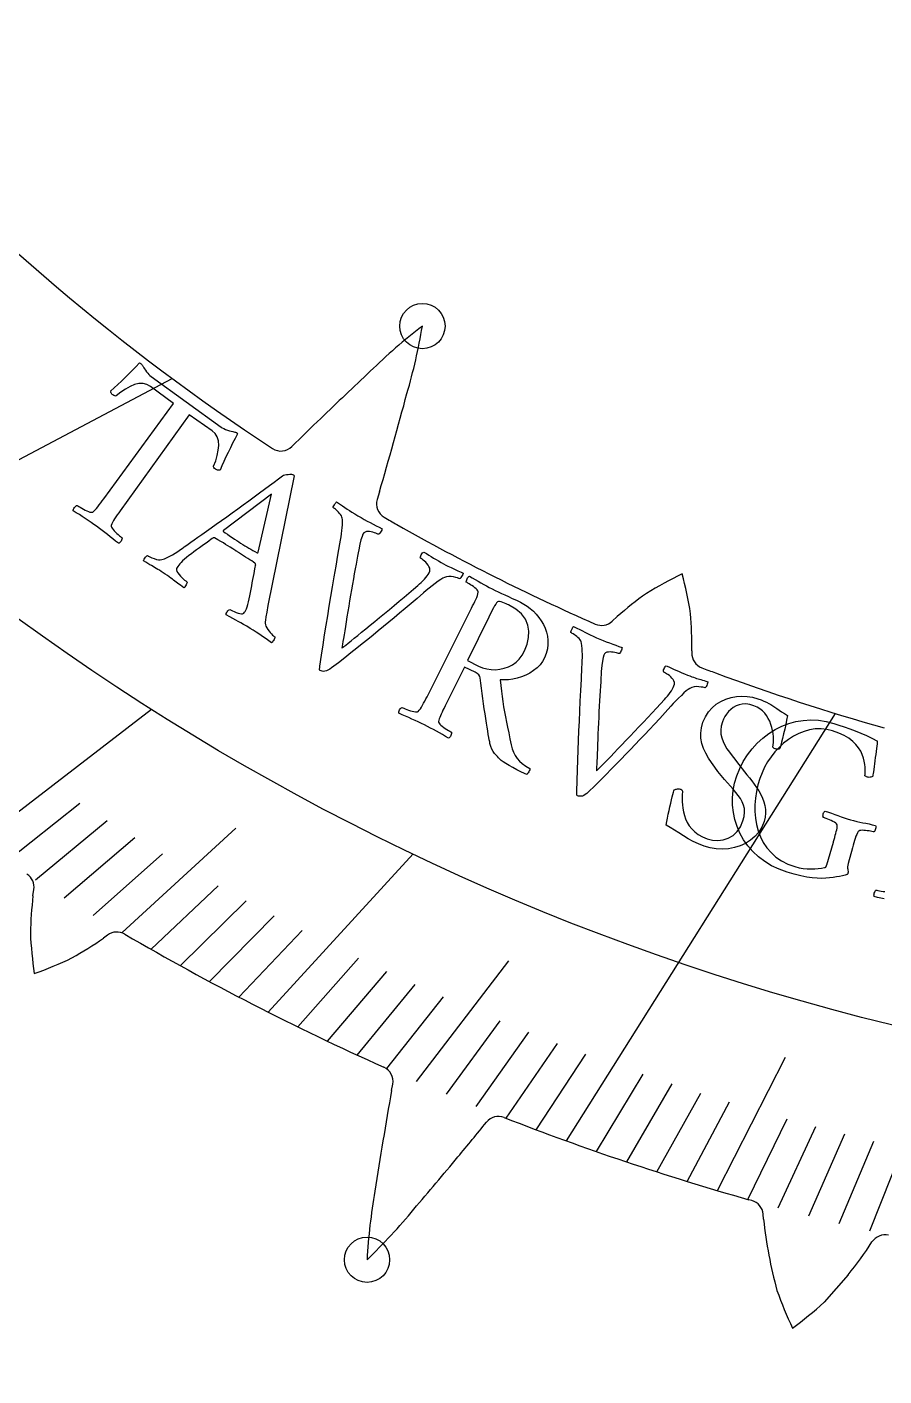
# Model space of a CAD drawing. Header units: millimetres. Extents: x -61 to 61, y -61 to 61.
# Drawn here: x -23.45 to -9.65, y -27.22 to -5.51 of the extents above; entities that cross this region are included whole.
import ezdxf

# ---------------------------------------------------------------- set-up
doc = ezdxf.new("R2010")
doc.units = ezdxf.units.MM
for name, color, linetype in [('CUT_INNER', 6, 'Continuous'), ('CUT_OUTER', 1, 'Continuous'), ('ENGRAVE', 7, 'Continuous'), ('ENGRAVE_FINE', 8, 'Continuous'), ('TEXT', 5, 'Continuous')]:
    doc.layers.add(name, color=color, linetype=linetype)

msp = doc.modelspace()

# ---------------------------------------------------------------- linework, layer by layer
at = {"layer": 'CUT_INNER'}
for points in [[(-17.7756, -12.9936), (-17.8127, -13.1171)], [(-14.0309, -15.0785), (-13.9473, -15.001)], [(-12.7461, -15.5529), (-12.7472, -15.5832)], [(-23.3527, -19.4989), (-23.3373, -19.3954)], [(-22.1505, -20.1278), (-22.2188, -20.1786)], [(-17.5802, -22.6278), (-17.5616, -22.5273)], [(-11.7822, -24.4002), (-11.8284, -24.3872)], [(-11.5938, -24.7011), (-11.6005, -24.6203)], [(-10.2342, -25.5946), (-10.6161, -26.0343), (-10.6196, -26.0381)]]:
    msp.add_lwpolyline(points, dxfattribs=at)
for centre, radius, start, end in [((-0.0001, 0), 57.7124, 121.992876, 268.538679), ((-0.0033, 17.3565), 35.4882, 208.67828, 236.6805), ((-11.4544, -17.6559), 9.2414, 127.5401, 134.4251), ((-26.2112, -8.8146), 9.2505, 343.6967, 350.58316), ((-0.0002, -0.0003), 40.9807, 195.03312, 243.26556), ((35.694, -68.2755), 78.4147, 133.138453, 133.9409), ((-84.6888, 6.592), 69.7207, 343.68513, 345.035402), ((1.1155, -32.5896), 28.7246, 133.67076, 134.96621), ((-19.3603, -12.089), 0.25, 236.77734, 314.86322), ((-17.5733, -13.1891), 0.25, 163.26178, 239.94141), ((-7.6773, 3.9032), 20.0004, 239.93025, 240.60615), ((-0.0289, 17.3057), 35.4316, 240.46756, 246.2453), ((-9.4525, -21.2696), 7.7655, 116.38886, 121.23651), ((-19.3282, -15.9955), 6.6408, 9.00417, 14.67343), ((-8.9638, -20.8018), 7.6475, 126.1911, 130.66668), ((-19.7742, -15.5268), 7.0282, 359.7875, 4.65768), ((-14.2009, -14.8952), 0.25, 246.26953, 312.84695), ((-12.4974, -15.5928), 0.25, 177.80453, 249.08203), ((-5.4397, 2.861), 20.0074, 249.07046, 249.74667), ((-0.0129, 17.3225), 35.4535, 249.60925, 254.21959), ((0, 0), 38.5509, 207.70362, 243.31333), ((-23.5846, -19.3587), 0.25, 351.54129, 57.12891), ((-16.3694, -20.2916), 7.0282, 173.52426, 178.39444), ((-16.7616, -19.7771), 6.6408, 182.74093, 188.41019), ((-26.5398, -13.8688), 7.6475, 299.92786, 304.40344), ((-22.0015, -20.3286), 0.25, 59.59828, 126.58371), ((-0.0458, 17.273), 43.2922, 239.71988, 245.9259), ((-26.0029, -13.4571), 7.7655, 290.12561, 294.97327), ((-17.8075, -22.4819), 0.25, 349.52502, 65.91797), ((51.0703, -34.7966), 69.7207, 169.948371, 171.298642), ((-41.0234, -3.1251), 32.0004, 319.98977, 321.28522), ((-15.8598, -23.2965), 0.25, 68.73209, 141.12646), ((-0.0251, 17.2786), 43.3054, 248.68117, 254.18345), ((-76.7617, 26.4907), 78.4147, 319.401694, 320.204141), ((-8.7276, -25.8633), 9.262, 169.96208, 176.84027), ((-11.8496, -24.6409), 0.25, 4.73438, 74.35547), ((-24.3727, -18.6827), 9.242, 313.80323, 320.68824), ((-4.1043, -23.8849), 7.5339, 186.2197, 195.10536), ((-9.6389, -25.2026), 0.25, 77.17134, 147.14062), ((-14.3097, -22.2137), 5.2953, 320.32252, 327.39607), ((-5.1225, -23.6188), 6.6408, 199.61593, 205.28519), ((-15.8004, -20.2535), 7.7655, 307.00061, 311.84827)]:
    msp.add_arc(centre, radius, start, end, dxfattribs=at)
at = {"layer": 'CUT_OUTER'}
msp.add_circle((0, 0), 60.75, dxfattribs=at)
at = {"layer": 'ENGRAVE'}
for points in [[(-28.6979, -15.1849), (-21.1123, -11.1711)], [(-24.2313, -18.6343), (-21.4458, -16.4922)], [(-14.7667, -23.4406), (-10.435, -16.5645)], [(-19.565, -21.3692), (-17.231, -18.82)], [(-9.8847, -24.8897), (-8.6457, -21.7699)]]:
    msp.add_lwpolyline(points, dxfattribs=at)
for centre, radius in [((0, 17.3597), 40.0734), ((-17.0849, -10.3274), 0.3645), ((-17.9759, -25.3535), 0.3645)]:
    msp.add_circle(centre, radius, dxfattribs=at)
at = {"layer": 'ENGRAVE_FINE'}
for points in [[(-23.7723, -18.939), (-22.5995, -18.0047)], [(-23.3115, -19.2367), (-22.1567, -18.2838)], [(-21.9183, -20.0877), (-20.0853, -18.4077)], [(-22.8488, -19.5273), (-21.7124, -18.5561)], [(-22.3844, -19.8109), (-21.2668, -18.8218)], [(-21.4506, -20.3575), (-20.3714, -19.3334)], [(-20.9814, -20.6206), (-19.9219, -19.5793)], [(-20.5106, -20.8768), (-19.4713, -19.8189)], [(-20.0385, -21.1264), (-19.0195, -20.052)], [(-19.0902, -21.6055), (-18.1128, -20.4993)], [(-17.179, -22.485), (-15.6935, -20.5407)], [(-18.6141, -21.8351), (-17.658, -20.7135)], [(-18.1369, -22.0582), (-17.2023, -20.9216)], [(-17.6585, -22.2748), (-16.7457, -21.1235)], [(-16.6984, -22.6888), (-15.8302, -21.5091)], [(-16.2169, -22.8862), (-15.3713, -21.6928)], [(-15.7344, -23.0772), (-14.9117, -21.8706)], [(-15.251, -23.262), (-14.4515, -22.0425)], [(-12.3338, -24.2407), (-11.2402, -22.0914)], [(-14.2817, -23.6129), (-13.5291, -22.3686)], [(-13.7958, -23.779), (-13.0671, -22.523)], [(-13.3091, -23.939), (-12.6045, -22.6716)], [(-12.8218, -24.0929), (-12.1414, -22.8145)], [(-11.8451, -24.3825), (-11.2139, -23.0832)], [(-11.3558, -24.5183), (-10.7495, -23.2091)], [(-10.866, -24.648), (-10.2847, -23.3294)], [(-10.3756, -24.7718), (-9.8195, -23.4441)]]:
    msp.add_lwpolyline(points, dxfattribs=at)
at = {"layer": 'TEXT'}
for points in [[(-20.3249, -11.953), (-20.305, -11.9654), (-20.281, -11.9776), (-20.2531, -11.9897), (-20.2212, -12.0015), (-20.1893, -12.0121), (-20.1614, -12.0206), (-20.1376, -12.0268), (-20.1177, -12.0308), (-20.1029, -12.0329), (-20.091, -12.0352), (-20.0821, -12.0378), (-20.0761, -12.0408), (-20.0717, -12.0444), (-20.0674, -12.049), (-20.0633, -12.0547), (-20.0594, -12.0614), (-20.0996, -12.1372), (-20.1384, -12.2122), (-20.1758, -12.2864), (-20.2118, -12.3599), (-20.2463, -12.4325), (-20.2795, -12.5044), (-20.3112, -12.5756), (-20.3415, -12.6459), (-20.3474, -12.6468), (-20.3547, -12.6474), (-20.3635, -12.6475), (-20.3736, -12.6472), (-20.3844, -12.6457), (-20.3948, -12.6421), (-20.4049, -12.6364), (-20.4147, -12.6285), (-20.4293, -12.6171), (-20.4395, -12.6058), (-20.4453, -12.5946), (-20.4467, -12.5836), (-20.4118, -12.4943), (-20.3863, -12.4085), (-20.3702, -12.326), (-20.3634, -12.2469), (-20.3686, -12.1743), (-20.388, -12.1115), (-20.4219, -12.0584), (-20.4702, -12.015), (-20.8404, -11.7535), (-21.9481, -13.3009), (-21.9721, -13.3346), (-21.995, -13.3672), (-22.0169, -13.3988), (-22.0377, -13.4294), (-22.0564, -13.4586), (-22.0718, -13.4861), (-22.0838, -13.5119), (-22.0925, -13.5359), (-22.0924, -13.5474), (-22.0873, -13.5619), (-22.0771, -13.5795), (-22.062, -13.6), (-22.0436, -13.6217), (-22.024, -13.6428), (-22.003, -13.6634), (-21.9807, -13.6834), (-21.9595, -13.7015), (-21.9416, -13.7164), (-21.9271, -13.7279), (-21.9159, -13.7363), (-21.9168, -13.7467), (-21.9204, -13.7588), (-21.9267, -13.7725), (-21.9355, -13.7879), (-21.9458, -13.8022), (-21.9562, -13.813), (-21.9668, -13.8202), (-21.9775, -13.8237), (-22.0226, -13.7874), (-22.0668, -13.7518), (-22.11, -13.7171), (-22.1524, -13.6833), (-22.1948, -13.6499), (-22.2382, -13.6166), (-22.2825, -13.5834), (-22.3278, -13.5503), (-22.3723, -13.5185), (-22.4177, -13.487), (-22.4638, -13.4556), (-22.5107, -13.4245), (-22.5582, -13.3934), (-22.6062, -13.3621), (-22.6547, -13.3307), (-22.7036, -13.2991), (-22.7036, -13.2878), (-22.7001, -13.2755), (-22.6932, -13.2623), (-22.6827, -13.248), (-22.671, -13.2347), (-22.6599, -13.2245), (-22.6496, -13.2173), (-22.64, -13.2131), (-22.6284, -13.2212), (-22.6126, -13.2316), (-22.5924, -13.2443), (-22.5678, -13.2593), (-22.5411, -13.2747), (-22.5142, -13.2887), (-22.4871, -13.3013), (-22.46, -13.3124), (-22.4352, -13.3208), (-22.4155, -13.3248), (-22.4008, -13.3246), (-22.3911, -13.3202), (-22.371, -13.3044), (-22.3504, -13.2849), (-22.3291, -13.2616), (-22.3072, -13.2347), (-22.2847, -13.2053), (-22.2616, -13.1746), (-22.2378, -13.1426), (-22.2134, -13.1093), (-21.0923, -11.5715), (-21.4627, -11.2978), (-21.5191, -11.2656), (-21.5802, -11.2501), (-21.6459, -11.2514), (-21.7164, -11.2693), (-21.7896, -11.3004), (-21.8634, -11.3411), (-21.9378, -11.3916), (-22.0128, -11.4518), (-22.0238, -11.454), (-22.0362, -11.452), (-22.0502, -11.4458), (-22.0656, -11.4355), (-22.076, -11.4287), (-22.0843, -11.4211), (-22.0906, -11.4127), (-22.0947, -11.4035), (-22.0975, -11.3944), (-22.0997, -11.3864), (-22.1013, -11.3795), (-22.1022, -11.3737), (-22.045, -11.3228), (-21.9876, -11.2701), (-21.9302, -11.2158), (-21.8727, -11.1596), (-21.8149, -11.1019), (-21.7566, -11.0428), (-21.6979, -10.9822), (-21.6386, -10.9202), (-21.6292, -10.9236), (-21.6201, -10.9289), (-21.6113, -10.9361), (-21.6028, -10.9451), (-21.5951, -10.9548), (-21.5885, -10.9638), (-21.5832, -10.9722), (-21.5791, -10.98), (-21.5694, -10.9971), (-21.5572, -11.0165), (-21.5423, -11.0381), (-21.5249, -11.062), (-21.5063, -11.0855), (-21.488, -11.106), (-21.47, -11.1236), (-21.4524, -11.1382)], [(-20.9371, -13.8942), (-20.932, -13.8906), (-20.9165, -13.8799), (-20.8908, -13.8619), (-20.8548, -13.8367), (-20.81, -13.8053), (-20.7581, -13.7686), (-20.699, -13.7266), (-20.6328, -13.6793), (-20.5609, -13.6279), (-20.4849, -13.5739), (-20.4046, -13.5171), (-20.3203, -13.4576), (-20.2335, -13.3961), (-20.1458, -13.3334), (-20.0573, -13.2695), (-19.968, -13.2043), (-19.8792, -13.1392), (-19.7924, -13.0753), (-19.7074, -13.0128), (-19.6244, -12.9514), (-19.5448, -12.8926), (-19.4702, -12.8373), (-19.4005, -12.7856), (-19.3357, -12.7375), (-19.3193, -12.7293), (-19.2986, -12.7227), (-19.2738, -12.7176), (-19.2449, -12.714), (-19.2164, -12.7124), (-19.193, -12.7132), (-19.1746, -12.7164), (-19.1613, -12.722), (-19.1586, -12.7239), (-19.1566, -12.7256), (-19.1553, -12.7271), (-19.1547, -12.7285), (-19.1542, -12.7301), (-19.1533, -12.7322), (-19.1519, -12.7349), (-19.1501, -12.7382), (-19.5711, -14.8255), (-19.5898, -14.9292), (-19.6034, -15.007), (-19.6119, -15.0588), (-19.6154, -15.0846), (-19.6156, -15.1082), (-19.6112, -15.1329), (-19.602, -15.1588), (-19.5882, -15.1858), (-19.5714, -15.2125), (-19.5535, -15.2373), (-19.5344, -15.2603), (-19.5143, -15.2814), (-19.4953, -15.2995), (-19.4798, -15.3136), (-19.4679, -15.3237), (-19.4594, -15.3297), (-19.4594, -15.3424), (-19.4627, -15.3561), (-19.4695, -15.3708), (-19.4797, -15.3865), (-19.4906, -15.401), (-19.4994, -15.4121), (-19.5061, -15.4196), (-19.5108, -15.4236), (-19.5562, -15.3923), (-19.5991, -15.3626), (-19.6396, -15.3345), (-19.6777, -15.3081), (-19.7166, -15.2817), (-19.7596, -15.2536), (-19.8067, -15.2238), (-19.8578, -15.1922), (-19.9121, -15.1594), (-19.9619, -15.1301), (-20.0073, -15.1043), (-20.0483, -15.082), (-20.0895, -15.06), (-20.1356, -15.0352), (-20.1865, -15.0076), (-20.2422, -14.9771), (-20.2431, -14.9659), (-20.2405, -14.9534), (-20.2346, -14.9396), (-20.2254, -14.9245), (-20.2144, -14.9105), (-20.2036, -14.8999), (-20.1928, -14.8925), (-20.1821, -14.8885), (-20.1648, -14.8983), (-20.1425, -14.9093), (-20.1152, -14.9215), (-20.0828, -14.9347), (-20.0501, -14.9464), (-20.0217, -14.9541), (-19.9977, -14.9576), (-19.9779, -14.957), (-19.9674, -14.9529), (-19.957, -14.9453), (-19.9467, -14.9342), (-19.9366, -14.9197), (-19.9273, -14.9017), (-19.9176, -14.8769), (-19.9074, -14.8455), (-19.8967, -14.8073), (-19.8858, -14.7642), (-19.8749, -14.718), (-19.864, -14.6687), (-19.8531, -14.6163), (-19.8424, -14.5626), (-19.832, -14.5096), (-19.8219, -14.4572), (-19.8122, -14.4054), (-19.803, -14.3563), (-19.7947, -14.3116), (-19.7872, -14.2715), (-19.7805, -14.236), (-19.775, -14.2069), (-19.7711, -14.1861), (-19.7688, -14.1736), (-19.768, -14.1694), (-19.7681, -14.1688), (-19.7686, -14.1668), (-19.7693, -14.1635), (-19.7704, -14.1589), (-19.7718, -14.1541), (-19.7738, -14.15), (-19.7762, -14.1468), (-19.7792, -14.1444), (-19.8038, -14.1269), (-19.8315, -14.1081), (-19.8622, -14.0878), (-19.896, -14.0662), (-19.9307, -14.0442), (-19.9641, -14.023), (-19.9964, -14.0024), (-20.0274, -13.9826), (-20.0354, -13.9775), (-20.0434, -13.9724), (-20.0514, -13.9673), (-20.0594, -13.9622), (-20.0672, -13.9572), (-20.0746, -13.9524), (-20.0815, -13.9479), (-20.0881, -13.9437), (-20.1343, -13.9142), (-20.177, -13.8871), (-20.2162, -13.8624), (-20.2519, -13.8403), (-20.2884, -13.8181), (-20.3301, -13.7934), (-20.3769, -13.7661), (-20.4289, -13.7362), (-20.4308, -13.7353), (-20.4336, -13.7347), (-20.4372, -13.7345), (-20.4415, -13.7347), (-20.4457, -13.735), (-20.4487, -13.7351), (-20.4504, -13.7353), (-20.451, -13.7353), (-20.4551, -13.7383), (-20.4675, -13.7473), (-20.4881, -13.7624), (-20.5169, -13.7834), (-20.5514, -13.8086), (-20.5892, -13.8359), (-20.6301, -13.8654), (-20.6742, -13.8971), (-20.719, -13.9294), (-20.7619, -13.961), (-20.803, -13.9919), (-20.8421, -14.0219), (-20.8806, -14.0514), (-20.9144, -14.0794), (-20.9435, -14.1059), (-20.9679, -14.131), (-20.9885, -14.1543), (-21.0062, -14.1755), (-21.0211, -14.1946), (-21.0331, -14.2115), (-21.0411, -14.2302), (-21.0415, -14.2513), (-21.0346, -14.2747), (-21.0201, -14.3005), (-21.0011, -14.3267), (-20.9805, -14.3514), (-20.9583, -14.3745), (-20.9345, -14.3961), (-20.9121, -14.4149), (-20.8942, -14.4295), (-20.8809, -14.4399), (-20.8721, -14.4463), (-20.8723, -14.4531), (-20.8751, -14.4632), (-20.8805, -14.4763), (-20.8886, -14.4926), (-20.8978, -14.5089), (-20.9069, -14.5223), (-20.9157, -14.5326), (-20.9243, -14.54), (-20.9531, -14.5188), (-20.9796, -14.4991), (-21.0038, -14.4808), (-21.0258, -14.464), (-21.0467, -14.4479), (-21.0676, -14.4318), (-21.0884, -14.4157), (-21.1093, -14.3996), (-21.1319, -14.3825), (-21.1583, -14.3635), (-21.1884, -14.3425), (-21.2221, -14.3197), (-21.2564, -14.2969), (-21.2881, -14.2765), (-21.3172, -14.2583), (-21.3438, -14.2424), (-21.369, -14.2277), (-21.3943, -14.2129), (-21.4195, -14.1981), (-21.4448, -14.1832), (-21.4716, -14.1673), (-21.5016, -14.1491), (-21.5349, -14.1287), (-21.5713, -14.1061), (-21.5708, -14.0993), (-21.5672, -14.0898), (-21.5605, -14.0774), (-21.5507, -14.0623), (-21.5397, -14.0471), (-21.5294, -14.0346), (-21.5198, -14.0249), (-21.5108, -14.0178), (-21.4933, -14.0285), (-21.4695, -14.0409), (-21.4395, -14.0549), (-21.4033, -14.0705), (-21.3661, -14.0838), (-21.3333, -14.0909), (-21.3048, -14.0919), (-21.2807, -14.0867), (-21.2366, -14.0714), (-21.1931, -14.0531), (-21.1503, -14.0317), (-21.1081, -14.0073), (-21.066, -13.9808), (-21.0235, -13.9531), (-20.9805, -13.9242), (-20.9371, -13.8942)], [(-19.5123, -13.0328), (-20.286, -13.6151), (-20.2862, -13.6155), (-20.2866, -13.6169), (-20.2875, -13.6192), (-20.2886, -13.6225), (-20.2895, -13.6259), (-20.2898, -13.6286), (-20.2893, -13.6306), (-20.288, -13.632), (-20.2575, -13.6541), (-20.2238, -13.678), (-20.1869, -13.7035), (-20.147, -13.7307), (-20.1074, -13.7573), (-20.0719, -13.7809), (-20.0404, -13.8017), (-20.0129, -13.8195), (-19.977, -13.8422), (-19.9427, -13.8633), (-19.9099, -13.8828), (-19.8786, -13.9008), (-19.8473, -13.9183), (-19.8146, -13.9368), (-19.7805, -13.9561), (-19.745, -13.9762), (-19.7418, -13.9775), (-19.7386, -13.9775), (-19.7353, -13.976), (-19.732, -13.9732), (-19.729, -13.9701), (-19.7269, -13.9679), (-19.7257, -13.9665), (-19.7253, -13.9661)], [(-18.1217, -13.3817), (-18.0717, -13.4107), (-18.022, -13.4386), (-17.9728, -13.4653), (-17.9239, -13.4908), (-17.8754, -13.5157), (-17.8275, -13.5406), (-17.78, -13.5653), (-17.733, -13.5899), (-17.735, -13.5997), (-17.7398, -13.6119), (-17.7474, -13.6267), (-17.7577, -13.6441), (-17.7686, -13.6602), (-17.7781, -13.6714), (-17.7861, -13.6778), (-17.7925, -13.6791), (-17.8012, -13.6748), (-17.8147, -13.6692), (-17.8329, -13.6622), (-17.8559, -13.6538), (-17.8814, -13.6457), (-17.9073, -13.6396), (-17.9335, -13.6354), (-17.9601, -13.6333), (-17.9853, -13.6351), (-18.007, -13.643), (-18.0255, -13.657), (-18.0406, -13.6771), (-18.0565, -13.7127), (-18.0734, -13.7664), (-18.0912, -13.8383), (-18.1099, -13.9285), (-18.1188, -13.9759), (-18.1289, -14.0306), (-18.1402, -14.0926), (-18.1527, -14.1619), (-18.1661, -14.2367), (-18.1802, -14.3152), (-18.195, -14.3975), (-18.2104, -14.4835), (-18.226, -14.5714), (-18.2412, -14.6595), (-18.2561, -14.7478), (-18.2706, -14.8362), (-18.2847, -14.9229), (-18.2983, -15.0061), (-18.3113, -15.0857), (-18.3239, -15.1617), (-18.3356, -15.2325), (-18.3461, -15.2966), (-18.3555, -15.3539), (-18.3638, -15.4044), (-18.3706, -15.4462), (-18.3755, -15.4773), (-18.3785, -15.4977), (-18.3796, -15.5073), (-18.368, -15.4989), (-18.3474, -15.4831), (-18.3178, -15.4602), (-18.2792, -15.4299), (-18.2333, -15.3935), (-18.1818, -15.3523), (-18.1247, -15.3063), (-18.0621, -15.2554), (-17.995, -15.2007), (-17.9246, -15.1431), (-17.8509, -15.0826), (-17.774, -15.0193), (-17.6952, -14.9542), (-17.6161, -14.8885), (-17.5365, -14.8221), (-17.4565, -14.7551), (-17.3777, -14.6887), (-17.3013, -14.6241), (-17.2275, -14.5614), (-17.1562, -14.5005), (-17.1296, -14.4774), (-17.1034, -14.453), (-17.0776, -14.4273), (-17.0521, -14.4003), (-17.0285, -14.3734), (-17.0083, -14.3479), (-16.9915, -14.3238), (-16.9781, -14.3012), (-16.9673, -14.2745), (-16.9637, -14.2482), (-16.9674, -14.2224), (-16.9783, -14.197), (-16.9937, -14.1727), (-17.0111, -14.15), (-17.0304, -14.129), (-17.0516, -14.1096), (-17.0722, -14.0928), (-17.0897, -14.0792), (-17.104, -14.069), (-17.1152, -14.0621), (-17.1179, -14.0537), (-17.1168, -14.0422), (-17.1119, -14.0275), (-17.1033, -14.0098), (-17.0928, -13.9925), (-17.0825, -13.9792), (-17.0723, -13.97), (-17.0622, -13.9648), (-17.0205, -13.9897), (-16.9802, -14.0142), (-16.9411, -14.0381), (-16.9034, -14.0616), (-16.8654, -14.0848), (-16.8259, -14.108), (-16.7848, -14.1311), (-16.7422, -14.1542), (-16.707, -14.1728), (-16.6756, -14.189), (-16.6478, -14.203), (-16.6237, -14.2147), (-16.6016, -14.2252), (-16.5795, -14.2353), (-16.5575, -14.2451), (-16.5356, -14.2545), (-16.5125, -14.2644), (-16.487, -14.2756), (-16.4591, -14.288), (-16.4287, -14.3016), (-16.4305, -14.3114), (-16.4352, -14.324), (-16.4429, -14.3394), (-16.4536, -14.3575), (-16.4647, -14.3744), (-16.4735, -14.386), (-16.4801, -14.3922), (-16.4845, -14.3932), (-16.4979, -14.3876), (-16.5187, -14.3808), (-16.5469, -14.3728), (-16.5824, -14.3637), (-16.621, -14.357), (-16.6585, -14.3562), (-16.6947, -14.3615), (-16.7297, -14.3727), (-16.7566, -14.3857), (-16.7903, -14.4061), (-16.8309, -14.4339), (-16.8783, -14.4692), (-16.9282, -14.508), (-16.9762, -14.5465), (-17.0222, -14.5846), (-17.0663, -14.6224), (-17.1687, -14.7099), (-17.2669, -14.7935), (-17.3611, -14.8733), (-17.4511, -14.9493), (-17.5385, -15.0226), (-17.6248, -15.0943), (-17.7099, -15.1643), (-17.7939, -15.2328), (-17.8781, -15.3011), (-17.9641, -15.3705), (-18.0518, -15.4412), (-18.1412, -15.513), (-18.2342, -15.5871), (-18.3328, -15.6646), (-18.4369, -15.7455), (-18.5466, -15.8298), (-18.5768, -15.8512), (-18.6048, -15.8673), (-18.6307, -15.878), (-18.6545, -15.8833), (-18.6764, -15.8844), (-18.697, -15.8824), (-18.7161, -15.8774), (-18.7338, -15.8694), (-18.7379, -15.8653), (-18.7401, -15.8587), (-18.7403, -15.8497), (-18.7385, -15.8382), (-18.7362, -15.8262), (-18.7347, -15.8156), (-18.7341, -15.8065), (-18.7342, -15.7989), (-18.7085, -15.6256), (-18.683, -15.4584), (-18.6579, -15.2972), (-18.6332, -15.1419), (-18.6085, -14.9891), (-18.5831, -14.8351), (-18.5572, -14.68), (-18.5306, -14.5238), (-18.5031, -14.363), (-18.4743, -14.1939), (-18.4442, -14.0167), (-18.4125, -13.8313), (-18.4025, -13.7745), (-18.3936, -13.7204), (-18.386, -13.6688), (-18.3796, -13.6199), (-18.3747, -13.5728), (-18.3718, -13.5267), (-18.3707, -13.4818), (-18.3716, -13.4379), (-18.3736, -13.4197), (-18.3794, -13.4009), (-18.3891, -13.3815), (-18.4027, -13.3614), (-18.4184, -13.3417), (-18.4347, -13.3233), (-18.4515, -13.3062), (-18.4688, -13.2905), (-18.4853, -13.2766), (-18.4998, -13.2651), (-18.5123, -13.2559), (-18.5227, -13.249), (-18.5224, -13.2454), (-18.5183, -13.2366), (-18.5106, -13.2224), (-18.4991, -13.203), (-18.4871, -13.1836), (-18.4778, -13.1696), (-18.4712, -13.1608), (-18.4673, -13.1575), (-18.4176, -13.1899), (-18.3724, -13.2197), (-18.3318, -13.247), (-18.2958, -13.2717), (-18.2597, -13.2962), (-18.2186, -13.3227), (-18.1726, -13.3512), (-18.1217, -13.3817)], [(-15.5039, -14.773), (-15.4505, -14.8017), (-15.3984, -14.8354), (-15.3478, -14.8741), (-15.2984, -14.9179), (-15.2519, -14.9658), (-15.2095, -15.0169), (-15.1713, -15.0712), (-15.1372, -15.1288), (-15.1086, -15.1891), (-15.0867, -15.2517), (-15.0716, -15.3167), (-15.0633, -15.3841), (-15.0631, -15.4532), (-15.0725, -15.5233), (-15.0914, -15.5947), (-15.12, -15.6671), (-15.1518, -15.7256), (-15.1914, -15.7794), (-15.2389, -15.8285), (-15.2944, -15.873), (-15.3554, -15.9122), (-15.4196, -15.9456), (-15.487, -15.9734), (-15.5575, -15.9953), (-15.6288, -16.011), (-15.6984, -16.0201), (-15.7663, -16.0224), (-15.8324, -16.0181), (-15.8229, -16.1116), (-15.8126, -16.2018), (-15.8016, -16.2885), (-15.7898, -16.3719), (-15.7771, -16.4536), (-15.7632, -16.5356), (-15.7481, -16.6177), (-15.732, -16.7001), (-15.7145, -16.7848), (-15.6958, -16.8739), (-15.6757, -16.9676), (-15.6542, -17.0657), (-15.6372, -17.1285), (-15.6158, -17.1859), (-15.59, -17.2379), (-15.5598, -17.2845), (-15.5229, -17.3274), (-15.4769, -17.3687), (-15.4218, -17.4081), (-15.3576, -17.4456), (-15.3555, -17.4567), (-15.3575, -17.4696), (-15.3636, -17.4845), (-15.3736, -17.5012), (-15.3845, -17.517), (-15.3933, -17.529), (-15.3999, -17.5374), (-15.4043, -17.5419), (-15.4876, -17.5042), (-15.5627, -17.4679), (-15.6297, -17.4333), (-15.6887, -17.4004), (-15.7396, -17.3696), (-15.7823, -17.3417), (-15.817, -17.3166), (-15.8436, -17.2943), (-15.8594, -17.2775), (-15.8779, -17.2571), (-15.8989, -17.2331), (-15.9226, -17.2055), (-15.946, -17.1733), (-15.9662, -17.1354), (-15.9831, -17.0919), (-15.9969, -17.0427), (-16.0017, -17.0197), (-16.0078, -16.9881), (-16.0152, -16.948), (-16.0239, -16.8994), (-16.0336, -16.8437), (-16.0437, -16.7825), (-16.0543, -16.7157), (-16.0653, -16.6435), (-16.0767, -16.5671), (-16.0883, -16.4883), (-16.1001, -16.4069), (-16.112, -16.3229), (-16.1237, -16.2383), (-16.1347, -16.1547), (-16.1449, -16.0722), (-16.1545, -15.9908), (-16.1623, -15.9647), (-16.1786, -15.9409), (-16.2033, -15.9193), (-16.2364, -15.8999), (-16.4094, -15.815), (-16.7178, -16.4383), (-16.7203, -16.4435), (-16.7228, -16.4486), (-16.7254, -16.4538), (-16.7279, -16.4589), (-16.7305, -16.464), (-16.733, -16.4692), (-16.7355, -16.4743), (-16.7381, -16.4795), (-16.7537, -16.5113), (-16.7684, -16.5417), (-16.7821, -16.5708), (-16.7948, -16.5985), (-16.8059, -16.6245), (-16.8148, -16.6488), (-16.8215, -16.6712), (-16.8258, -16.6918), (-16.8239, -16.7032), (-16.8165, -16.7167), (-16.8037, -16.7324), (-16.7854, -16.7501), (-16.7637, -16.7687), (-16.7405, -16.7865), (-16.716, -16.8037), (-16.69, -16.8203), (-16.6654, -16.8351), (-16.6448, -16.8471), (-16.6282, -16.8564), (-16.6157, -16.8628), (-16.615, -16.8733), (-16.6166, -16.8858), (-16.6206, -16.9003), (-16.6268, -16.9169), (-16.6347, -16.9328), (-16.6432, -16.9451), (-16.6525, -16.9539), (-16.6625, -16.9591), (-16.7128, -16.9305), (-16.7622, -16.9025), (-16.8105, -16.8753), (-16.8577, -16.8487), (-16.905, -16.8226), (-16.9531, -16.7967), (-17.0022, -16.7711), (-17.0522, -16.7457), (-17.1013, -16.7215), (-17.1512, -16.6977), (-17.2017, -16.6742), (-17.253, -16.651), (-17.3049, -16.628), (-17.3573, -16.6049), (-17.4103, -16.5817), (-17.4637, -16.5584), (-17.4655, -16.5472), (-17.464, -16.5346), (-17.4593, -16.5203), (-17.4513, -16.5046), (-17.4418, -16.4896), (-17.4325, -16.4777), (-17.4235, -16.4689), (-17.4147, -16.4633), (-17.402, -16.4694), (-17.3847, -16.4771), (-17.3627, -16.4864), (-17.3361, -16.4972), (-17.3072, -16.5081), (-17.2784, -16.5176), (-17.2497, -16.5256), (-17.2211, -16.5323), (-17.1953, -16.5365), (-17.1752, -16.5373), (-17.1607, -16.5347), (-17.1519, -16.5288), (-17.1346, -16.51), (-17.1173, -16.4874), (-17.1001, -16.461), (-17.0828, -16.4309), (-17.0654, -16.3983), (-17.0475, -16.3642), (-17.0292, -16.3288), (-17.0104, -16.292), (-16.2949, -14.8682), (-16.2763, -14.8312), (-16.2584, -14.7951), (-16.2413, -14.76), (-16.2249, -14.7258), (-16.2105, -14.6934), (-16.199, -14.6635), (-16.1907, -14.636), (-16.1853, -14.611), (-16.1848, -14.5992), (-16.1905, -14.5858), (-16.2023, -14.571), (-16.2203, -14.5547), (-16.2417, -14.5378), (-16.2638, -14.5213), (-16.2866, -14.5052), (-16.3101, -14.4895), (-16.3323, -14.4754), (-16.3508, -14.4638), (-16.3659, -14.4549), (-16.3774, -14.4485), (-16.3776, -14.4382), (-16.3755, -14.4259), (-16.371, -14.4115), (-16.3642, -14.3951), (-16.3561, -14.3795), (-16.3473, -14.3673), (-16.3381, -14.3586), (-16.3284, -14.3534), (-16.2811, -14.38), (-16.2344, -14.4065), (-16.1884, -14.4328), (-16.143, -14.4589), (-16.0979, -14.4845), (-16.0527, -14.5094), (-16.0073, -14.5334), (-15.9618, -14.5566), (-15.9135, -14.5805), (-15.8631, -14.6047), (-15.8106, -14.6294), (-15.7561, -14.6544), (-15.6986, -14.6807), (-15.6375, -14.7093), (-15.5726, -14.7401), (-15.5039, -14.773)], [(-15.4408, -15.5563), (-15.3984, -15.4472), (-15.3751, -15.3413), (-15.3706, -15.2386), (-15.385, -15.1391), (-15.4224, -15.0454), (-15.4871, -14.9603), (-15.5791, -14.8834), (-15.6984, -14.8146), (-15.7153, -14.8066), (-15.7362, -14.7972), (-15.7613, -14.7862), (-15.7904, -14.7738), (-15.8191, -14.7634), (-15.8426, -14.7587), (-15.8611, -14.7598), (-15.8745, -14.7665), (-15.8892, -14.7817), (-15.9052, -14.8029), (-15.9225, -14.8302), (-15.9409, -14.8636), (-15.9599, -14.9002), (-15.9788, -14.9371), (-15.9976, -14.9743), (-16.0163, -15.0118), (-16.3586, -15.7122), (-16.1828, -15.7986), (-16.1173, -15.8258), (-16.0497, -15.8446), (-15.9799, -15.8551), (-15.908, -15.8571), (-15.8363, -15.8506), (-15.7671, -15.8354), (-15.7004, -15.8116), (-15.6362, -15.779), (-15.5768, -15.7374), (-15.5245, -15.6864), (-15.4792, -15.626), (-15.4408, -15.5563)], [(-14.2823, -15.3427), (-14.2291, -15.3655), (-14.1765, -15.3871), (-14.1244, -15.4077), (-14.0728, -15.4272), (-14.0217, -15.4461), (-13.971, -15.4649), (-13.9209, -15.4837), (-13.8713, -15.5025), (-13.8721, -15.5124), (-13.8754, -15.5252), (-13.8811, -15.5408), (-13.8893, -15.5592), (-13.8982, -15.5766), (-13.9062, -15.5889), (-13.9134, -15.5961), (-13.9196, -15.5983), (-13.9288, -15.595), (-13.9428, -15.591), (-13.9618, -15.5863), (-13.9856, -15.5807), (-14.0119, -15.5758), (-14.0383, -15.5728), (-14.0649, -15.5719), (-14.0915, -15.5729), (-14.1163, -15.5778), (-14.1369, -15.5883), (-14.1536, -15.6044), (-14.1662, -15.6262), (-14.1776, -15.6634), (-14.1879, -15.7187), (-14.1969, -15.7923), (-14.2046, -15.8841), (-14.2077, -15.9322), (-14.2112, -15.9878), (-14.2149, -16.0507), (-14.219, -16.121), (-14.2233, -16.1968), (-14.2278, -16.2765), (-14.2325, -16.3599), (-14.2375, -16.4471), (-14.2423, -16.5363), (-14.2468, -16.6256), (-14.2509, -16.715), (-14.2547, -16.8045), (-14.2582, -16.8923), (-14.2617, -16.9765), (-14.265, -17.0571), (-14.2683, -17.1341), (-14.2714, -17.2058), (-14.2741, -17.2707), (-14.2765, -17.3287), (-14.2787, -17.3799), (-14.2804, -17.4222), (-14.2815, -17.4536), (-14.282, -17.4742), (-14.2819, -17.4839), (-14.2714, -17.4741), (-14.2529, -17.456), (-14.2263, -17.4296), (-14.1916, -17.3949), (-14.1505, -17.3533), (-14.1043, -17.3062), (-14.0532, -17.2536), (-13.9971, -17.1955), (-13.9371, -17.1331), (-13.8742, -17.0674), (-13.8084, -16.9986), (-13.7396, -16.9264), (-13.6693, -16.8523), (-13.5986, -16.7775), (-13.5276, -16.702), (-13.4563, -16.6259), (-13.3861, -16.5504), (-13.3181, -16.4771), (-13.2524, -16.4059), (-13.1889, -16.3369), (-13.1653, -16.3107), (-13.1422, -16.2833), (-13.1197, -16.2547), (-13.0977, -16.2249), (-13.0775, -16.1953), (-13.0605, -16.1676), (-13.0467, -16.1416), (-13.0361, -16.1176), (-13.0286, -16.0898), (-13.0283, -16.0632), (-13.035, -16.0381), (-13.0489, -16.0142), (-13.0672, -15.9919), (-13.0871, -15.9715), (-13.1088, -15.9529), (-13.1322, -15.9363), (-13.1547, -15.922), (-13.1737, -15.9107), (-13.1891, -15.9022), (-13.201, -15.8967), (-13.2047, -15.8887), (-13.2051, -15.8771), (-13.202, -15.862), (-13.1956, -15.8434), (-13.1873, -15.825), (-13.1786, -15.8105), (-13.1696, -15.8001), (-13.1602, -15.7937), (-13.1158, -15.8135), (-13.0728, -15.8329), (-13.0312, -15.8519), (-12.9908, -15.8707), (-12.9504, -15.8892), (-12.9084, -15.9074), (-12.8648, -15.9254), (-12.8197, -15.9432), (-12.7825, -15.9574), (-12.7493, -15.9697), (-12.7201, -15.9802), (-12.6948, -15.989), (-12.6715, -15.9967), (-12.6484, -16.0041), (-12.6254, -16.0111), (-12.6025, -16.0179), (-12.5784, -16.0249), (-12.5517, -16.0329), (-12.5225, -16.0418), (-12.4907, -16.0517), (-12.4913, -16.0617), (-12.4945, -16.0748), (-12.5003, -16.091), (-12.5087, -16.1102), (-12.5176, -16.1283), (-12.525, -16.1409), (-12.5308, -16.1479), (-12.535, -16.1494), (-12.549, -16.1454), (-12.5705, -16.1412), (-12.5994, -16.1367), (-12.6358, -16.1319), (-12.675, -16.1299), (-12.7122, -16.1336), (-12.7475, -16.1432), (-12.7809, -16.1586), (-12.8061, -16.1747), (-12.8371, -16.199), (-12.874, -16.2316), (-12.9168, -16.2723), (-12.9617, -16.3169), (-13.0046, -16.3608), (-13.0458, -16.4042), (-13.085, -16.4471), (-13.176, -16.5462), (-13.2635, -16.6411), (-13.3474, -16.7317), (-13.4276, -16.818), (-13.5055, -16.9013), (-13.5825, -16.9828), (-13.6585, -17.0626), (-13.7336, -17.1407), (-13.809, -17.2187), (-13.886, -17.298), (-13.9645, -17.3787), (-14.0446, -17.4607), (-14.128, -17.5455), (-14.2165, -17.6344), (-14.3101, -17.7273), (-14.4088, -17.8242), (-14.4362, -17.8491), (-14.4621, -17.8684), (-14.4866, -17.8821), (-14.5095, -17.8903), (-14.5312, -17.894), (-14.5518, -17.8945), (-14.5714, -17.8919), (-14.5899, -17.886), (-14.5945, -17.8824), (-14.5974, -17.8762), (-14.5987, -17.8672), (-14.5984, -17.8556), (-14.5975, -17.8434), (-14.5973, -17.8328), (-14.5978, -17.8237), (-14.5988, -17.8161), (-14.5941, -17.641), (-14.589, -17.4719), (-14.5836, -17.3088), (-14.5778, -17.1517), (-14.5716, -16.997), (-14.5651, -16.8411), (-14.558, -16.6841), (-14.5505, -16.5258), (-14.5426, -16.3628), (-14.5344, -16.1915), (-14.5258, -16.0119), (-14.5168, -15.8241), (-14.5136, -15.7665), (-14.5114, -15.7117), (-14.51, -15.6596), (-14.5095, -15.6102), (-14.5104, -15.5629), (-14.513, -15.5168), (-14.5174, -15.4721), (-14.5236, -15.4286), (-14.5277, -15.4108), (-14.5358, -15.3929), (-14.5477, -15.3748), (-14.5636, -15.3565), (-14.5816, -15.3388), (-14.6, -15.3224), (-14.6187, -15.3075), (-14.6378, -15.294), (-14.6559, -15.2822), (-14.6717, -15.2725), (-14.6852, -15.2649), (-14.6963, -15.2593), (-14.6965, -15.2557), (-14.6935, -15.2465), (-14.6875, -15.2315), (-14.6785, -15.2108), (-14.6689, -15.1901), (-14.6613, -15.175), (-14.6558, -15.1656), (-14.6524, -15.1618), (-14.5991, -15.1879), (-14.5507, -15.2121), (-14.5071, -15.2343), (-14.4684, -15.2545), (-14.4295, -15.2744), (-14.3856, -15.2958), (-14.3365, -15.3186), (-14.2823, -15.3427)], [(-11.684, -16.3261), (-11.6332, -16.3446), (-11.5874, -16.363), (-11.5467, -16.3814), (-11.511, -16.3997), (-11.4778, -16.4187), (-11.4445, -16.439), (-11.4111, -16.4605), (-11.3777, -16.4832), (-11.3421, -16.5078), (-11.3021, -16.5347), (-11.2579, -16.564), (-11.2094, -16.5956), (-11.2225, -16.6684), (-11.237, -16.742), (-11.2529, -16.8163), (-11.2702, -16.8915), (-11.2873, -16.9621), (-11.3024, -17.0232), (-11.3155, -17.0746), (-11.3267, -17.1163), (-11.3297, -17.1247), (-11.3363, -17.1307), (-11.3465, -17.1343), (-11.3603, -17.1354), (-11.375, -17.1349), (-11.388, -17.1338), (-11.3994, -17.1319), (-11.409, -17.1293), (-11.4204, -17.1246), (-11.4299, -17.1184), (-11.4374, -17.1109), (-11.443, -17.102), (-11.4369, -17.0663), (-11.4335, -17.0266), (-11.4327, -16.9831), (-11.4344, -16.9357), (-11.4392, -16.8863), (-11.4475, -16.8367), (-11.4593, -16.7869), (-11.4746, -16.7369), (-11.4937, -16.688), (-11.5169, -16.6414), (-11.5442, -16.5972), (-11.5756, -16.5553), (-11.6116, -16.5174), (-11.6525, -16.485), (-11.6985, -16.4582), (-11.7494, -16.4369), (-11.8161, -16.4179), (-11.8781, -16.4091), (-11.9355, -16.4104), (-11.9883, -16.4218), (-12.0367, -16.4411), (-12.0808, -16.4659), (-12.1207, -16.4963), (-12.1563, -16.5323), (-12.1875, -16.5716), (-12.2142, -16.612), (-12.2365, -16.6535), (-12.2542, -16.6961), (-12.274, -16.7649), (-12.2826, -16.831), (-12.2802, -16.8946), (-12.2665, -16.9555), (-12.2444, -17.0147), (-12.2164, -17.0728), (-12.1824, -17.1299), (-12.1425, -17.186), (-12.0995, -17.2418), (-12.0563, -17.2981), (-12.0129, -17.3549), (-11.9692, -17.4121), (-11.9351, -17.455), (-11.899, -17.4999), (-11.8611, -17.5468), (-11.8213, -17.5959), (-11.7813, -17.6467), (-11.7426, -17.699), (-11.7053, -17.7527), (-11.6694, -17.808), (-11.6368, -17.8647), (-11.6096, -17.9228), (-11.5877, -17.9824), (-11.5712, -18.0435), (-11.5618, -18.1057), (-11.5611, -18.1689), (-11.5691, -18.2329), (-11.5859, -18.2979), (-11.623, -18.3892), (-11.6718, -18.4704), (-11.7324, -18.5415), (-11.8047, -18.6023), (-11.8857, -18.6526), (-11.9719, -18.692), (-12.0635, -18.7204), (-12.1603, -18.7378), (-12.2593, -18.744), (-12.3575, -18.7389), (-12.4547, -18.7225), (-12.551, -18.6949), (-12.6394, -18.6612), (-12.7245, -18.6229), (-12.806, -18.58), (-12.884, -18.5325), (-12.9584, -18.4844), (-13.0289, -18.4396), (-13.0956, -18.3979), (-13.1585, -18.3595), (-13.1496, -18.3028), (-13.1393, -18.2444), (-13.1276, -18.1846), (-13.1146, -18.1232), (-13.1011, -18.063), (-13.088, -18.0067), (-13.0753, -17.9544), (-13.063, -17.906), (-13.0519, -17.864), (-13.0428, -17.8309), (-13.0358, -17.8068), (-13.0308, -17.7916), (-13.0183, -17.7864), (-13.0054, -17.7821), (-12.992, -17.7788), (-12.9783, -17.7764), (-12.9645, -17.7752), (-12.951, -17.7757), (-12.9379, -17.7779), (-12.9252, -17.7817), (-12.9114, -17.789), (-12.9022, -17.7993), (-12.8976, -17.8124), (-12.8976, -17.8284), (-12.9008, -17.8584), (-12.9028, -17.8942), (-12.9036, -17.9357), (-12.9031, -17.9831), (-12.9001, -18.0344), (-12.8932, -18.0879), (-12.8824, -18.1435), (-12.8677, -18.2013), (-12.8478, -18.2591), (-12.8214, -18.315), (-12.7885, -18.3688), (-12.749, -18.4205), (-12.7016, -18.4684), (-12.6446, -18.5107), (-12.5781, -18.5474), (-12.5022, -18.5783), (-12.4162, -18.6002), (-12.3308, -18.6057), (-12.2461, -18.5949), (-12.1622, -18.5677), (-12.0849, -18.5239), (-12.0199, -18.463), (-11.9671, -18.3851), (-11.9265, -18.2902), (-11.9072, -18.2186), (-11.899, -18.1524), (-11.9019, -18.0914), (-11.9158, -18.0359), (-11.9381, -17.9835), (-11.9662, -17.9321), (-12, -17.8818), (-12.0396, -17.8324), (-12.0829, -17.7827), (-12.1277, -17.7314), (-12.1742, -17.6784), (-12.2221, -17.6237), (-12.2745, -17.5597), (-12.327, -17.4932), (-12.3797, -17.4242), (-12.4325, -17.3527), (-12.4818, -17.2788), (-12.5238, -17.2026), (-12.5585, -17.124), (-12.5859, -17.0432), (-12.6026, -16.9605), (-12.6051, -16.8764), (-12.5937, -16.7908), (-12.5682, -16.7037), (-12.529, -16.6157), (-12.4801, -16.5381), (-12.4217, -16.4709), (-12.3537, -16.414), (-12.279, -16.3674), (-12.2002, -16.3311), (-12.1173, -16.3051), (-12.0303, -16.2892), (-11.9419, -16.2834), (-11.8547, -16.2877), (-11.7688, -16.3019), (-11.684, -16.3261)], [(-10.4701, -18.6334), (-10.4685, -18.6279), (-10.4669, -18.6224), (-10.4653, -18.6169), (-10.4637, -18.6114), (-10.4621, -18.6059), (-10.4605, -18.6004), (-10.4589, -18.5949), (-10.4573, -18.5894), (-10.4475, -18.5553), (-10.4384, -18.5227), (-10.43, -18.4917), (-10.4223, -18.4623), (-10.4158, -18.4346), (-10.4113, -18.4092), (-10.4086, -18.386), (-10.4078, -18.365), (-10.4097, -18.3531), (-10.418, -18.3406), (-10.4328, -18.3274), (-10.4541, -18.3136), (-10.479, -18.2998), (-10.5046, -18.2868), (-10.5309, -18.2746), (-10.5579, -18.2631), (-10.5832, -18.253), (-10.6044, -18.2448), (-10.6215, -18.2386), (-10.6344, -18.2344), (-10.6367, -18.2242), (-10.637, -18.2116), (-10.6354, -18.1967), (-10.6318, -18.1793), (-10.6266, -18.1624), (-10.6202, -18.1489), (-10.6126, -18.1387), (-10.6038, -18.1318), (-10.5505, -18.15), (-10.4982, -18.1682), (-10.4469, -18.1865), (-10.3967, -18.205), (-10.3468, -18.223), (-10.2965, -18.2401), (-10.246, -18.2562), (-10.1953, -18.2712), (-10.1432, -18.2856), (-10.0924, -18.2985), (-10.0429, -18.31), (-9.9948, -18.32), (-9.9463, -18.3299), (-9.896, -18.3406), (-9.8436, -18.3524), (-9.7894, -18.365), (-9.7855, -18.3755), (-9.7845, -18.3882), (-9.7862, -18.4031), (-9.7908, -18.4201), (-9.7969, -18.4368), (-9.8034, -18.4503), (-9.8104, -18.4608), (-9.8177, -18.4682), (-9.8308, -18.465), (-9.8482, -18.4613), (-9.87, -18.4572), (-9.896, -18.4526), (-9.9239, -18.4484), (-9.9511, -18.4453), (-9.9776, -18.4434), (-10.0035, -18.4426), (-10.0267, -18.4437), (-10.0452, -18.4473), (-10.059, -18.4535), (-10.0681, -18.4622), (-10.0813, -18.484), (-10.0938, -18.5096), (-10.1056, -18.5387), (-10.1167, -18.5716), (-10.1275, -18.607), (-10.1385, -18.6438), (-10.1497, -18.6821), (-10.161, -18.7219), (-10.2325, -18.9757), (-10.2391, -19.0036), (-10.2423, -19.0285), (-10.2422, -19.0504), (-10.2387, -19.0692), (-10.2347, -19.0862), (-10.233, -19.1025), (-10.2337, -19.1182), (-10.2366, -19.1333), (-10.2393, -19.1402), (-10.2433, -19.1463), (-10.2485, -19.1515), (-10.2551, -19.1559), (-10.2648, -19.1601), (-10.2797, -19.1648), (-10.2998, -19.1701), (-10.3251, -19.1759), (-10.3716, -19.1848), (-10.4212, -19.1933), (-10.4741, -19.2013), (-10.5302, -19.2088), (-10.5909, -19.2141), (-10.6576, -19.2156), (-10.7304, -19.2132), (-10.8092, -19.207), (-10.896, -19.1952), (-10.9926, -19.1762), (-11.099, -19.15), (-11.2152, -19.1165), (-11.3446, -19.0701), (-11.4645, -19.0133), (-11.575, -18.9464), (-11.6758, -18.8693), (-11.7665, -18.7839), (-11.8462, -18.6923), (-11.9152, -18.5943), (-11.9733, -18.4902), (-12.0202, -18.3815), (-12.0556, -18.27), (-12.0796, -18.1557), (-12.0922, -18.0386), (-12.0932, -17.9202), (-12.0822, -17.8022), (-12.0593, -17.6844), (-12.0248, -17.5668), (-11.9771, -17.446), (-11.9199, -17.3327), (-11.8533, -17.2268), (-11.7774, -17.1285), (-11.6938, -17.0383), (-11.604, -16.9569), (-11.508, -16.8842), (-11.4059, -16.8203), (-11.2988, -16.7665), (-11.1879, -16.7239), (-11.0732, -16.6927), (-10.9545, -16.6727), (-10.8334, -16.665), (-10.7113, -16.6704), (-10.588, -16.6891), (-10.4634, -16.721), (-10.3792, -16.7477), (-10.2934, -16.7767), (-10.2062, -16.8079), (-10.1175, -16.8412), (-10.0282, -16.8775), (-9.9391, -16.9174), (-9.8503, -16.9609), (-9.7617, -17.008), (-9.7623, -17.0129), (-9.764, -17.0277), (-9.7668, -17.0524), (-9.7708, -17.0869), (-9.7757, -17.1279), (-9.7812, -17.1723), (-9.7875, -17.2199), (-9.7944, -17.2708), (-9.8014, -17.3222), (-9.8079, -17.3713), (-9.814, -17.4179), (-9.8197, -17.4622), (-9.8247, -17.5009), (-9.8289, -17.5306), (-9.8322, -17.5514), (-9.8347, -17.5632), (-9.8368, -17.5706), (-9.8424, -17.5769), (-9.8516, -17.5823), (-9.8644, -17.5866), (-9.8789, -17.5894), (-9.8934, -17.5903), (-9.9078, -17.5892), (-9.9221, -17.5862), (-9.9339, -17.5821), (-9.9445, -17.5768), (-9.9538, -17.5704), (-9.9617, -17.563), (-9.96, -17.5386), (-9.9591, -17.5081), (-9.959, -17.4713), (-9.9598, -17.4284), (-9.9636, -17.3811), (-9.9723, -17.3314), (-9.9861, -17.2792), (-10.0047, -17.2246), (-10.0302, -17.1693), (-10.0642, -17.1153), (-10.1069, -17.0623), (-10.158, -17.0105), (-10.2199, -16.9617), (-10.2944, -16.9176), (-10.3817, -16.8781), (-10.4818, -16.8432), (-10.5756, -16.8205), (-10.6685, -16.81), (-10.7606, -16.8118), (-10.8519, -16.8259), (-10.9414, -16.8508), (-11.0281, -16.8849), (-11.112, -16.9283), (-11.1932, -16.981), (-11.2705, -17.0414), (-11.3427, -17.108), (-11.4099, -17.1806), (-11.472, -17.2595), (-11.5279, -17.3427), (-11.5768, -17.4285), (-11.6185, -17.517), (-11.6529, -17.6081), (-11.6837, -17.7121), (-11.7072, -17.8175), (-11.7234, -17.9244), (-11.7322, -18.0327), (-11.7328, -18.1406), (-11.7243, -18.2461), (-11.7068, -18.3493), (-11.6801, -18.4501), (-11.6438, -18.5468), (-11.5971, -18.6377), (-11.5402, -18.7227), (-11.473, -18.8018), (-11.3947, -18.8729), (-11.3048, -18.9342), (-11.2032, -18.9856), (-11.0901, -19.0269), (-11.0207, -19.0453), (-10.9539, -19.0577), (-10.8895, -19.0639), (-10.8276, -19.064), (-10.7688, -19.0604), (-10.7134, -19.0554), (-10.6615, -19.0491), (-10.613, -19.0415), (-10.6036, -19.0399), (-10.596, -19.037), (-10.5904, -19.0328), (-10.5867, -19.0273), (-10.5839, -19.0208), (-10.5811, -19.0135), (-10.5784, -19.0055), (-10.5757, -18.9967)]]:
    msp.add_lwpolyline(points, close=True, dxfattribs=at)
msp.add_lwpolyline([(-9.6511, -19.546), (-9.7038, -19.534), (-9.7573, -19.521), (-9.8115, -19.507), (-9.8157, -19.4965), (-9.8169, -19.4838), (-9.8154, -19.4689), (-9.8109, -19.4518), (-9.8048, -19.4351), (-9.7983, -19.4215), (-9.7914, -19.411), (-9.784, -19.4036), (-9.7703, -19.4068), (-9.7517, -19.4107), (-9.7283, -19.415), (-9.6999, -19.4199), (-9.6694, -19.4244), (-9.6392, -19.4275)], dxfattribs=at)

doc.saveas('drawing.dxf')
